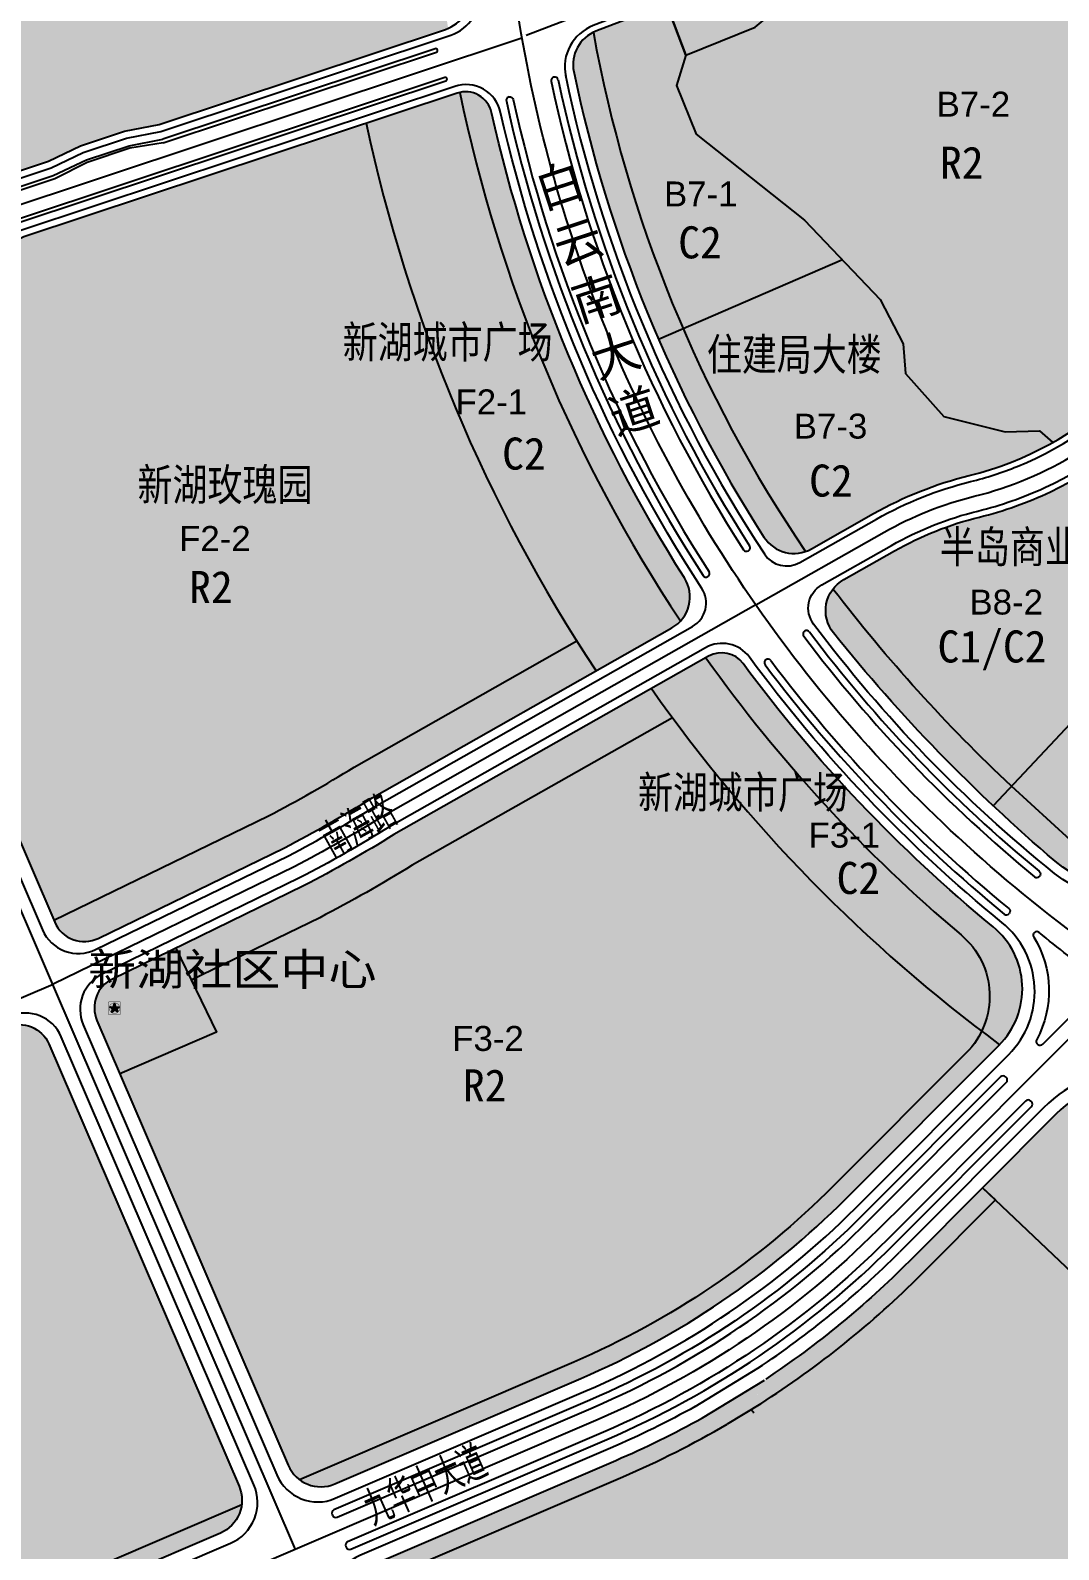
# Model space of a CAD drawing. Extents: x 2442 to 11417, y 1140 to 9206.
# Drawn here: x 7490 to 8068, y 4523 to 5376 of the extents above; entities that cross this region are included whole.
import ezdxf

# ---------------------------------------------------------------- set-up
doc = ezdxf.new("R2010")
doc.units = 0
doc.header["$LTSCALE"] = 1000
doc.header["$MEASUREMENT"] = 0
doc.linetypes.add('CENTER', pattern=[50.800000000000004, 31.75, -6.35, 6.35, -6.35])
doc.linetypes.add('CENTER2', pattern=[28.575000000000003, 19.05, -3.175, 3.175, -3.175])
for name, color, linetype in [('01-R2-R2二类居住', 2, 'Continuous'), ('02-C2-商业金融业', 10, 'Continuous'), ('02-C5-医疗卫生', 231, 'Continuous'), ('08-G11-公园', 3, 'Continuous'), ('08-G12-街头绿地', 80, 'Continuous'), ('14-z地块编号', 217, 'Continuous'), ('a-dlcenter', 1, 'CENTER'), ('road-name', 2, 'Continuous'), ('基层360', 220, 'Continuous'), ('用地名称', 7, 'Continuous'), ('用地性质代码', 7, 'Continuous'), ('用地线', 5, 'Continuous'), ('道路', 7, 'Continuous'), ('道路红线', 12, 'Continuous'), ('道路绿化', 84, 'Continuous')]:
    doc.layers.add(name, color=color, linetype=linetype)
doc.styles.add('HZ', font='', dxfattribs={"width": 0.8})
doc.styles.get("Standard").update_dxf_attribs({"font": 'gbenor.shx', "bigfont": 'gbcbig.shx'})
doc.styles.add('xtx', font='')
doc.styles.get('HZ').set_extended_font_data('SimSun')
doc.styles.get('xtx').set_extended_font_data('SimSun')

# ---------------------------------------------------------------- blocks, each defined once
blk = doc.blocks.new('A$C29EE2744')
at = {"layer": '基层360'}
blk.add_hatch(color=6, dxfattribs=at).paths.add_polyline_path([(0.1244244240289585, -1.012749159396046), (1.582428980508822, -1.940010483995431), (1.006172584609132, -0.3753947184089359), (2.432871077565479, 0.6558664285909597), (0.6247327341763333, 0.6602671978395644), (-0.03829507109988173, 2.460479332446701), (-0.6270691832695126, 0.6633139171969358), (-2.518216268036511, 0.6679167191829745), (-0.9519091588379784, -0.3282228323299226), (-1.579725708340292, -2.244560806699448)])
blk.add_hatch(color=6, dxfattribs=at).paths.add_polyline_path([(0.1244244240289585, -1.012749159396046), (1.582428980508822, -1.940010483995431), (1.006172584609132, -0.3753947184089359), (2.432871077565479, 0.6558664285909597), (0.6247327341763333, 0.6602671978395644), (-0.03829507109988173, 2.460479332446701), (-0.6270691832695126, 0.6633139171969358), (-2.518216268036511, 0.6679167191829745), (-0.9519091588379784, -0.3282228323299226), (-1.579725708340292, -2.244560806699448)])
at = {"layer": '基层360', "color": 6, "const_width": 0.2}
blk.add_lwpolyline([(2.964210948098454, 3.557278931453473), (-3.039993972161782, 3.557278931453473, 0.4142135623731019), (-3.316917049109933, 3.280355854272491), (-3.316917049109933, -3.246373871028775, 0.414213562373095), (-3.039993972161782, -3.523296948209756), (2.964210948098454, -3.523296948209756, 0.414213562373095), (3.241134025046605, -3.246373871028775), (3.241134025046605, 3.280355854272491, 0.414213562373095)], format="xyb", close=True, dxfattribs=at)
blk.add_lwpolyline([(2.500019432983364, -1.488749143354946, 2683.920581125971), (2.497773102025505, -1.492530464813465)], format="xyb", dxfattribs=at)
at = {"layer": '基层360', "color": 6}
blk.add_lwpolyline([(0.624732734059918, 0.6602671978395644), (2.43287107779831, 0.6558664285909597), (1.006172584492716, -0.3753947184089359), (1.582428980508822, -1.940010483995431), (0.1244244240289585, -1.012749159396046), (-1.579725708340292, -2.244560806699448), (-0.9519091588379784, -0.3282228323299226), (-2.518216268036511, 0.6679167191829745), (-0.6270691831530972, 0.6633139171969358), (-0.03829507098346641, 2.460479332446701)], close=True, dxfattribs=at)
blk.add_lwpolyline([(0.624732734059918, 0.6602671978395644), (2.43287107779831, 0.6558664285909597), (1.006172584492716, -0.3753947184089359), (1.582428980508822, -1.940010483995431), (0.1244244240289585, -1.012749159396046), (-1.579725708340292, -2.244560806699448), (-0.9519091588379784, -0.3282228323299226), (-2.518216268036511, 0.6679167191829745), (-0.6270691831530972, 0.6633139171969358), (-0.03829507098346641, 2.460479332446701)], close=True, dxfattribs=at)

msp = doc.modelspace()

# ---------------------------------------------------------------- hatches: boundary and pattern name
at = {"layer": '01-R2-R2二类居住', "linetype": 'Continuous'}
for points in [[(7967.45044665461, 5225.194176549542), (7980.274392858343, 5200.392733432543), (7981.533994174316, 5183.606385975241), (8003.157042825361, 5159.476012606213), (8037.620390351827, 5150.859882857186), (8056.934182890675, 5151.48937154734), (8064.312668429691, 5144.941894167737, 0.09029946843884344), (8116.188361816367, 5187.90397603817), (8182.123256946081, 5266.343640674682), (8156.234317601699, 5288.105392316551), (8147.526704184924, 5314.630992134401), (8147.526704184924, 5341.653067316652), (8061.839244439077, 5413.547495117974, 0.2723475840092465), (7953.820247085007, 5431.67785554859), (7947.742715638486, 5429.351992155051), (7951.978014780016, 5418.285063723414), (7920.057247318435, 5397.342240811845), (7897.251390675098, 5378.029451891181), (7858.228151574291, 5362.305299447065), (7852.916086613081, 5345.355890658408), (7864.032308217901, 5317.969644945732), (7924.846524145072, 5269.759413929682)], [(7486.362598279758, 5260.310985575363), (7467.926328989041, 5251.011879465745), (7443.375499852535, 5242.931950112618), (7422.818921334865, 5239.230006956868), (7375.408231060869, 5223.501239028909, 0.4395975709476177), (7364.540835556592, 5199.304481196261), (7503.313582092591, 4876.678806882697), (7623.797485563256, 4935.286478118865, 0.0183877624955053), (7671.892207994199, 4962.681288188642), (7796.972328963554, 5033.54887831837, -0.08831326712455173), (7678.768243280168, 5324.142659840122)], [(7652.58956618042, 4878.121795900873), (7580.505784310048, 4843.057671419322), (7594.711501876925, 4813.85398070854), (7540.387589220059, 4790.487339321713), (7634.899413299763, 4570.761620449617, 0.1313596010024491), (7641.293733160688, 4562.647919553469), (7795.233123241266, 4628.652726102579, 0.09553356085614442), (7941.003664365969, 4727.430256251488), (8015.700661597173, 4802.246724029805, 0.08354922160956452), (8024.352502216204, 4814.419981921447, -0.07100259558103067), (7850.675585639243, 4990.417407411272), (7704.506628649714, 4907.601355960845, -0.01827977338960092)], [(7608.802823651249, 4548.696753028215, 0.1319577586237356), (7607.315767164747, 4558.965585304554), (7500.519258066547, 4807.251341749627, 0.4138650955170075), (7476.891315891849, 4816.682635515976), (7135.978866321066, 4670.524553770681), (7252.796516188146, 4396.071894473322)], [(8086.232290725997, 4668.230707576849), (8032.175938236132, 4719.674204066531), (7990.649725055933, 4678.081573933267, -0.05438310893699825), (7900.254382730202, 4605.327252065233, 0.05801094437210886), (7901.734071940943, 4603.549924493217), (8016.121418219331, 4494.691579900981), (8105.12628820358, 4409.988829794755, 0.4999592970326489), (8120.904003856126, 4412.641880868922), (8129.466180363042, 4429.210542009347), (8159.834077562334, 4487.975548210049), (8186.347924927215, 4538.47728588409), (8225.958767456545, 4612.950780972029), (8235.98211868135, 4631.795974624547), (8160.937590766055, 4703.213166694697), (8128.64569189519, 4669.281136660918)], [(7901.734071940949, 4603.549924493213, -0.05801094437228339), (7900.254382730202, 4605.327252065233), (7881.466454704722, 4593.848268850602), (8001.453992489589, 4479.6604223805), (8099.307633366431, 4386.53661363113, -0.3333695147304097), (8101.297691657265, 4374.701721287544), (8120.904003856126, 4412.641880868922, -0.4999592970326489), (8105.12628820358, 4409.988829794755), (8016.121418219331, 4494.691579900981)], [(7881.466454704724, 4593.848268850602, -0.03071277886101206), (7822.818342348471, 4564.317232890764), (7684.844425459935, 4505.157964547156, 0.4142004630519242), (7679.594210038194, 4492.026845280015), (7730.811620908972, 4372.560535105131, 0.06859752687429495), (7839.994881246212, 4191.239190886294, 0.02362672645930596), (7841.31206492241, 4191.761096400023), (7961.061916145483, 4245.885074529156, 0.1508733940506448), (8096.765315741298, 4365.93112415584), (8101.297691657265, 4374.701721287544, 0.3333695147304225), (8099.30763336643, 4386.53661363113), (8001.45399248959, 4479.660422380499)]]:
    msp.add_hatch(color=256, dxfattribs=at).paths.add_polyline_path(points)
at = {"layer": '01-R2-R2二类居住'}
for points in [[(7897.251390675095, 5378.029451891178), (7920.057247318436, 5397.342240811844), (7951.978014780014, 5418.285063723414), (7947.742715638485, 5429.351992155051), (7917.181892522402, 5417.656404828584), (7847.282675625523, 5390.906065279024), (7858.228151574289, 5362.305299447064)], [(7682.088920186895, 4945.471475532938), (7807.845418885871, 5016.722286108442, -0.005596244661894676), (7796.972328963555, 5033.54887831837), (7671.892207994184, 4962.681288188634, -0.01838776249549975), (7623.797485563256, 4935.286478118865), (7503.347607789421, 4876.695358196158, 0.4472135954999397), (7528.182511175335, 4866.535261060191), (7632.7985288826, 4917.42422626804, 0.01835257784499823)], [(7704.506628649714, 4907.601355960845), (7850.675585639243, 4990.417407411272, -0.005749231783138558), (7838.894365825305, 5006.729473600237), (7694.319256481528, 4924.816460464875, -0.01831211813215092), (7643.595505704574, 4895.987444456023), (7571.757208618764, 4861.042732536112), (7580.505784310049, 4843.057671419322), (7652.58956618042, 4878.121795900873, 0.01827977338960092)], [(7571.757208618764, 4861.042732536112), (7536.168723343592, 4843.731222992375, 0.4006514275609342), (7527.507209068185, 4820.432278124606), (7540.387589220059, 4790.487339321713), (7594.711501876925, 4813.85398070854)]]:
    msp.add_hatch(color=31, dxfattribs=at).paths.add_polyline_path(points)
at = {"layer": '02-C2-商业金融业'}
for points in [[(7856.709016953788, 5208.728577951829), (7946.148485399839, 5247.476795239617), (7924.846524145069, 5269.759413929694), (7864.032308217903, 5317.969644945731), (7852.91608661308, 5345.355890658408), (7858.228151574289, 5362.305299447065), (7847.282675625522, 5390.906065279024), (7807.749848491867, 5375.776903664246, 0.01986769239005434), (7806.289735442922, 5375.150550722123, 0.05738966442468652)], [(7731.327827921353, 5341.486867714776, 0.02710278214224355), (7729.760063619184, 5341.059488169355), (7678.768243280168, 5324.142659840122, 0.0939559469435019), (7807.845418885871, 5016.722286108442), (7850.385154301325, 5040.824345734592, 0.0786502884110863), (7855.277094612256, 5044.719623686427, -0.0966112334698201)], [(7925.446192374849, 5083.740844690395, 0.04606646793884744), (7928.798950538906, 5085.251843319466), (7963.6130646294, 5104.976739241969, -0.06848726248606518), (8017.322895713888, 5126.349490557634, 0.03314578845711226), (8041.04779210823, 5133.902871785358, 0.03428361205856376), (8064.312668429691, 5144.941894167737), (8056.934182890676, 5151.48937154734), (8037.620390351833, 5150.859882857185), (8003.157042825364, 5159.476012606212), (7981.533994174317, 5183.606385975239), (7980.274392858343, 5200.392733432544), (7967.45044665461, 5225.194176549541), (7946.148485399838, 5247.476795239617), (7856.709016953787, 5208.728577951829, 0.0470254643626213)], [(8041.082562038921, 4951.938030647664), (8129.185011132881, 5045.644139379295), (8131.729110566012, 5062.535947636631), (8117.745836327659, 5092.373141753418), (8098.483343930567, 5103.271082138463), (8083.182921447089, 5128.196919318155, -0.02709309651699126), (8062.995360985537, 5117.263645668057, -0.05009855092543355), (8023.073430817627, 5103.048603320866, 0.06848726248608017), (7975.443957969109, 5084.095408757911), (7946.900568553443, 5067.923364740475, 0.1009875939763523), (7940.871064066629, 5062.669393668754, 0.0403425686649419)], [(8041.08256203892, 4951.938030647665), (8074.181245453978, 4921.702453490265, 0.4013197609668549), (8136.381731208374, 4923.137332712417), (8186.109346838359, 4972.959872588912), (8191.856233667814, 4978.7177295583), (8140.088310584472, 5030.387021959553), (8129.185011132884, 5045.644139379297)], [(7869.50091204573, 5024.070455972383), (7838.894365825306, 5006.729473600237, 0.07678317105154012), (8024.352502216208, 4814.41998192145, 0.343039533819352), (8012.849735116774, 4868.455201853676, -0.0632211450841348)], [(8024.929886352413, 4726.57001237535), (8032.17593823613, 4719.674204066531), (8086.232290725993, 4668.230707576849), (8128.645691895193, 4669.281136660919), (8160.937590766053, 4703.213166694695), (8081.018456665395, 4779.269347054562, 0.06654531219113971), (8066.287828433516, 4767.994102357401)]]:
    msp.add_hatch(color=256, dxfattribs=at).paths.add_polyline_path(points)
at = {"layer": '02-C5-医疗卫生'}
msp.add_hatch(color=256, dxfattribs=at).paths.add_polyline_path([(7723.242055698388, 5376.826512108652, 0.02010543766507137), (7724.746473157487, 5377.393699060174, -0.05039462425253198), (7714.814158754049, 5545.987382653402), (7715.438645403538, 5560.912071074662), (7643.699722037443, 5563.913808774392, -0.1010520396441175), (7580.78800377318, 5579.525467558397, 0.2158958833103427), (7466.942351704288, 5581.73368904483, -0.05175301909874693), (7435.014187741489, 5571.771143719118), (7443.479502156578, 5494.172111142639), (7243.567733703625, 5408.182799622065), (7267.613739230176, 5378.096626327592, -0.06248584485419765), (7334.574484121652, 5268.750020789845), (7338.066780482738, 5260.61181714015, 0.3895230410049748), (7352.872872325875, 5253.954415135158), (7500.254073787994, 5302.84897248797), (7518.243280314196, 5311.36896986493), (7543.005605807323, 5319.604392379275), (7562.374580882935, 5323.457806360995)])
at = {"layer": '08-G11-公园'}
msp.add_hatch(color=256, dxfattribs=at).paths.add_polyline_path([(7900.254382730202, 4605.327252065233, -0.3859030443396946), (7902.371189264223, 4618.594765575952), (7867.527377237752, 4597.412334636255, -0.3283378620740516), (7879.288613997217, 4595.920841927241), (7881.466454704722, 4593.848268850602)])
h = msp.add_hatch(color=256, dxfattribs=at)
edge = h.paths.add_edge_path()
edge.add_arc((7611.98845306478, 5056.024216635325), 535.0000000729152, 293.20826919211663, 300.24490767723864, ccw=False)
edge.add_line((7822.818342348131, 4564.317232891155), (7684.844425459596, 4505.157964547547))
edge.add_arc((7688.785171027523, 4495.967179794934), 9.999999999999524, 113.2082690324159, 203.2057065309867)
edge.add_line((7679.594210037854, 4492.026845280406), (7730.811620908633, 4372.560535105522))
edge.add_arc((8443.10959623476, 4677.939961960583), 775.000000000017, 203.2059882226627, 218.9027930718768)
edge.add_arc((7835.134149708989, 4205.429796544176), 15.00000000000402, 217.8538607178672, 288.90795491936836, ccw=False)
edge.add_arc((8443.10959623473, 4677.939961960476), 784.9999999999465, 203.2059882226564, 217.8538607178548, ccw=False)
edge.add_line((7721.620679291522, 4368.620155404167), (7670.403249048164, 4488.086510765846))
edge.add_arc((7688.785171027495, 4495.967179794921), 20.00000000000108, 113.2082690324255, 203.2057065310408, ccw=False)
edge.add_line((7680.903679891639, 4514.348749300147), (7818.877596780203, 4573.508017643768))
edge.add_arc((7611.988453106427, 5056.024216573897), 525.0000000000464, 293.2082691936228, 299.1265884884546)
edge.add_arc((7872.394785316023, 4588.676870218754), 9.999999999999167, 46.41872263654102, 119.12658848844839, ccw=False)
edge.add_line((7879.288613996878, 4595.920841927632), (7881.466454704383, 4593.848268850993))
at = {"layer": '08-G12-街头绿地'}
for points in [[(7806.289735442919, 5375.150550722123, 0.3455752145463933), (7795.317326138003, 5353.025170733035, 0.05098021926939501), (7842.945183750425, 5202.765617650938), (7856.709016953787, 5208.72857795183, -0.05738966442467869)], [(7855.277094612256, 5044.719623686427, 0.3387973386076857), (7857.41484549825, 5068.938506433254, -0.08631496521070922), (7749.118855724593, 5330.108753962425, 0.4116008209919427), (7731.327827921352, 5341.486867714776, 0.09661123346982022)], [(7856.709016953788, 5208.728577951829), (7842.945183750425, 5202.765617650936, 0.04062189767825164), (7902.115059691745, 5091.839734895711, 0.3455779404618521), (7925.446192374849, 5083.740844690395, -0.04702546436262101)], [(7940.871064066629, 5062.669393668754, 0.3449298694102627), (7941.156439417358, 5038.010664025239, 0.03509830635204057), (8030.807753725064, 4941.009704421136), (8041.082562038921, 4951.938030647664, -0.0403425686649419)], [(8012.849735116773, 4868.455201853678, -0.3430395338193784), (8024.352502216204, 4814.419981921447, 0.003600366133988566), (8034.43668329976, 4806.863695142843, 0.4395351491624931), (8030.762955299819, 4873.068343368786, -0.06197466030540028), (7890.424439179532, 5020.759199788164, 0.411600820991937), (7869.555351432833, 5023.993905258172, 0.06319307674702641)], [(8074.18124545397, 4921.702453490271), (8041.082562038921, 4951.938030647665), (8030.807753725065, 4941.009704421137, 0.01241948219695807), (8065.681242129507, 4909.816601533794, 0.3911059068922745), (8140.247304411769, 4912.854644939622), (8193.187153921126, 4965.895550477121), (8198.93404075058, 4971.653407446508), (8191.856233667814, 4978.7177295583), (8186.109346838359, 4972.959872588912), (8136.381731208374, 4923.137332712417, -0.4013197609669185)], [(7795.233123241266, 4628.652726102579, 0.09553356085367516), (7941.003664362753, 4727.430256248267), (8015.700661597174, 4802.246724029805, 0.08354922160942695), (8024.352502216195, 4814.419981921425, 0.0036003661339868), (8034.436683299761, 4806.863695142843, -0.002949515153577784), (8034.063797493579, 4806.485780343344), (7948.185636080993, 4720.47026538199, -0.09561352594172798), (7799.173868811616, 4619.461941351004), (7661.153384882194, 4560.282706349441, -0.2679491924315437), (7641.29373316066, 4562.647919553458)], [(7795.233123241266, 4628.652726102579, 0.09553356085367516), (7941.003664362753, 4727.430256248267), (8015.700661597174, 4802.246724029805, 0.08354922160942695), (8024.352502216195, 4814.419981921425, 0.0036003661339868), (8034.436683299761, 4806.863695142843, -0.002949515153577784), (8034.063797493579, 4806.485780343344), (7948.185636080993, 4720.47026538199, -0.09561352594172798), (7799.173868811616, 4619.461941351004), (7661.153384882194, 4560.282706349441, -0.2679491924315437), (7641.29373316066, 4562.647919553458)], [(7252.740087322936, 4396.047702633484), (7256.65459559874, 4386.845658529507), (7272.06034920468, 4393.450319980396), (7596.82388590495, 4532.680977977651, 0.2679491924311242), (7608.802823651249, 4548.696753028215)], [(7252.740087322936, 4396.047702633484), (7256.65459559874, 4386.845658529507), (7272.06034920468, 4393.450319980396), (7596.82388590495, 4532.680977977651, 0.2679491924311242), (7608.802823651249, 4548.696753028215)]]:
    msp.add_hatch(color=256, dxfattribs=at).paths.add_polyline_path(points)
h = msp.add_hatch(color=256, dxfattribs=at)
edge = h.paths.add_edge_path()
edge.add_line((7990.535758992165, 4677.967425592375), (8032.17593823613, 4719.674204066531))
edge.add_line((8032.17593823613, 4719.674204066531), (8024.929886352411, 4726.57001237535))
edge.add_line((8024.929886352411, 4726.57001237535), (7983.571944271308, 4685.145922393301))
edge.add_arc((7611.988453106788, 5056.024216573445), 524.9999999999873, 303.67395975890065, 315.0544200382799, ccw=False)
edge.add_arc((7908.627900621799, 4610.793896202095), 9.999999999999572, 123.6739597589038, 213.1384773810412)
edge.add_arc((7611.988453065132, 5056.024216634952), 535.0000000729211, 302.6029950185773, 315.0371454884302)

# ---------------------------------------------------------------- linework, layer by layer
for points in [[(7863.480982767406, 4603.743598455793), (7898.650787441072, 4625.175106009196)], [(7867.527377237752, 4597.412334636255), (7902.371189264224, 4618.594765575953)], [(7900.254382730202, 4605.327252065233), (7881.466454704723, 4593.848268850602)]]:
    msp.add_lwpolyline(points)
at = {"layer": 'a-dlcenter', "color": 5, "linetype": 'CENTER2', "flags": 128}
for points in [[(9187.2613529256, 4284.380285260916), (8744.172058941054, 4380.42365745469, -0.1374923759303288), (8409.971430195523, 4557.326268705468), (8107.761632776447, 4844.928049624389), (8066.916448434341, 4876.285102806612, -0.2434994972775193), (7754.695698531591, 5542.319801711998), (7760.476942365107, 5680.486507074251), (7771.761942365107, 5938.138000000003), (7798.216666422302, 6582.036076854334), (7812.831443208008, 6931.185443250371), (7825.282366876455, 7228.623865337679, 0.07056138934513205), (7803.076901042822, 7452.201657299328), (7729.887132158471, 7752.033828823052), (7694.203392843588, 7798.252838069543, 0.01292804160113708), (7628.914862905108, 7878.442774080836), (7520.358, 8004.951)], [(8845.444933393388, 5651.640400201927), (8806.49530085266, 5585.616168107528, -0.03756071365021413), (8789.353256379743, 5560.988447457677), (8662.505842149063, 5405.135407251634, -0.02033206952209101), (8607.40320404547, 5345.237212673085), (8107.904981460522, 4844.78550595648), (7982.52166422381, 4719.201650616767), (7965.874877135902, 4702.811307646408, -0.09562255715035285), (7809.003508075501, 4596.480332384726), (7638.890942362764, 4523.519999998997), (7274.539926004255, 4367.342825299895), (7219.737704539844, 4343.820011839949), (7196.765191293905, 4334.008365603758)]]:
    msp.add_lwpolyline(points, format="xyb", dxfattribs=at)
at = {"layer": 'a-dlcenter', "linetype": 'CENTER2', "flags": 128}
for points in [[(7897.530893030383, 5053.743838892929), (7969.52851129925, 5094.536073999936, -0.06848726248607663), (8020.198163265754, 5114.699046939249, 0.1587734256694416), (8125.374191034348, 5180.182542131309), (8325.118022835792, 5417.808447941786, -0.1582220406234734), (8429.876398021765, 5483.188391916886, 0.1363966696122466), (8513.772024909187, 5530.694052085171), (8527.446645744205, 5544.394776184192)], [(7768.624027765729, 5373.652238011468), (7949.531216885702, 5442.885184398476, -0.2723475840092645), (8069.552325056897, 5422.740339475571), (8185.573097408262, 5325.395324627313, 0.05546311831506005), (8222.39611511385, 5300.885132666779, -0.07714717373854085), (8271.954231424897, 5264.717009734981), (8399.596994332462, 5137.317437823312)], [(7897.532942365107, 5053.745000000002), (7688.204852120497, 4935.144400743078, -0.01833211591437728), (7638.197588320049, 4906.706113129686), (7502.838296021248, 4840.862521800989), (7502.460361793513, 4840.700492226495)]]:
    msp.add_lwpolyline(points, format="xyb", dxfattribs=at)
for points in [[(6888.93491645076, 5052.022947574207), (7317.873863023926, 5223.3785882359), (7335.361460092905, 5229.180198681259), (7766.198942365108, 5372.113000000002)], [(7335.361460092905, 5229.180198681258), (7335.361460092905, 5229.180198681258), (7502.46055538544, 4840.700042154505), (7638.89094040764, 4523.519999160944)], [(7123.40121524251, 4678.195101441134), (7502.838000000002, 4840.862999999999)]]:
    msp.add_lwpolyline(points, dxfattribs=at)
at = {"layer": '用地线', "flags": 128}
for points in [[(7858.228151574289, 5362.305299447064), (7897.251390675096, 5378.029451891179), (7920.057247318437, 5397.342240811847), (7951.978014780014, 5418.285063723414), (7947.742715638486, 5429.35199215505)], [(7847.282675625523, 5390.906065279024), (7858.228151574289, 5362.305299447064), (7852.916086613081, 5345.355890658408), (7864.032308217902, 5317.969644945731), (7924.846524145068, 5269.759413929691), (7967.450446654609, 5225.194176549541), (7980.274392858344, 5200.392733432542), (7981.533994174317, 5183.606385975239), (8003.157042825363, 5159.476012606211), (8037.62039035183, 5150.859882857186), (8056.934182890676, 5151.48937154734), (8064.312668429691, 5144.941894167737)], [(7858.228151574289, 5362.305299447064), (7847.282675625523, 5390.906065279024)], [(7946.148485399838, 5247.476795239616), (7842.945183750426, 5202.765617650936)], [(8129.185011132884, 5045.644139379297), (8030.807753725064, 4941.009704421136)], [(7571.757208618763, 4861.042732536112), (7594.711501876925, 4813.85398070854), (7540.387589220059, 4790.487339321713)], [(8160.937590766053, 4703.213166694695), (8128.645691895193, 4669.281136660919), (8086.232290725995, 4668.230707576849), (8024.929886352411, 4726.57001237535)], [(7252.740087322936, 4396.047702633485), (7608.802823651249, 4548.696753028215)], [(7252.740087322936, 4396.047702633485), (7608.802823651249, 4548.696753028215)]]:
    msp.add_lwpolyline(points, dxfattribs=at)
for points in [[(7678.768243280168, 5324.142659840122, 0.09395594694350155), (7807.84541888587, 5016.722286108443)], [(8364.458170734133, 5151.649143689076), (8186.109346838359, 4972.959872588912), (8136.381731208374, 4923.137332712417, -0.4013197609668549), (8074.181245453978, 4921.702453490265), (8041.082562038921, 4951.938030647664)], [(8041.082562038921, 4951.938030647664, -0.0403425686649419), (7940.871064066629, 5062.669393668754)], [(7503.31358209259, 4876.678806882696), (7623.797485563256, 4935.286478118865, 0.01838776249549976), (7671.892207994184, 4962.681288188634), (7796.972328963554, 5033.54887831837)], [(7869.500912045727, 5024.070455972384, 0.06322114508413476), (8012.849735116773, 4868.455201853678, -0.4391758361825799), (8015.700661597173, 4802.246724029805), (7941.107800649957, 4727.534559091285, -0.0956135259417282), (7795.233123241266, 4628.652726102579), (7641.29373316066, 4562.647919553458)], [(7838.894365825305, 5006.729473600237, 0.08040576516060197), (8034.43668329976, 4806.863695142843, 0.07449991804418571)], [(7850.675585639243, 4990.417407411272), (7704.506628649714, 4907.601355960845, -0.01827977338960092), (7652.58956618042, 4878.121795900873), (7580.505784310048, 4843.057671419322)], [(7900.254382730202, 4605.327252065233, 0.05430751188845458), (7990.535758992165, 4677.967425592375), (8032.17593823613, 4719.674204066531), (8024.929886352411, 4726.57001237535), (7983.571944271308, 4685.145922393301, -0.04969747997496265), (7903.083238051425, 4619.115958265111)], [(7839.994881245892, 4191.23919088669, -0.06859752687412977), (7730.811620908972, 4372.560535105131), (7679.594210038194, 4492.026845280015, -0.4142004630519242), (7684.844425459935, 4505.157964547156), (7822.818342348471, 4564.317232890764, 0.03071277886101167), (7881.466454704723, 4593.848268850602)]]:
    msp.add_lwpolyline(points, format="xyb", dxfattribs=at)
at = {"layer": '用地线'}
for radius, start, end in [(760, 190.2855694036142, 214.1934089503991), (840, 191.6320029534326, 213.7051618083668)]:
    msp.add_arc((8554.076565924142, 5510.851899863726), radius, start, end, dxfattribs=at)
at = {"layer": '道路'}
msp.add_line((8059.171096497994, 4771.481075126501), (7978.264006606101, 4690.444582418642), dxfattribs=at)
msp.add_line((8059.171096497994, 4771.481075126501), (7978.264006606101, 4690.444582418642), dxfattribs=at)
at = {"layer": '道路', "flags": 128}
for points in [[(7726.256180960378, 5373.612086488944, 0.3615762836577138), (7741.797385415036, 5398.590896343117, -0.04198212766946392), (7734.457813613709, 5535.853917004093), (7734.457813613709, 5549.984492510071, 0.4020176840672634), (7720.084902777003, 5564.971378750423), (7643.877397300376, 5568.160093209159, -0.1010520396441174), (7582.6161407807, 5583.362186870744, 0.2158958833103418), (7465.264372615484, 5585.638415178318, -0.2283461134073748), (7328.445910427792, 5591.542186393728), (7319.436628087343, 5596.372165612288, 0.2219361548325449), (7157.028380315704, 5605.366590298324, -0.03556780250428482), (7128.91923113438, 5596.351237047921, 0.4803321935828759), (7122.326820571803, 5582.200019065125, -0.01129929939707682), (7132.024193875053, 5561.441330163165, 0.06505442548173014), (7198.179393976596, 5452.158636731738), (7261.364465774867, 5373.101971056128, -0.06709188453897305), (7331.039574368751, 5256.943488113902, 0.3892490318412467), (7349.541553217361, 5248.634852017413), (7501.745448748154, 5299.129365737779), (7519.735999999975, 5307.649999999907), (7544.031000000017, 5315.729999999981), (7563.398515511757, 5319.583123604756)], [(8265.949557629869, 5258.700873714633), (8370.593014648879, 5154.256788332108, -0.414213562373107), (8370.613242105344, 5133.043594540271), (8145.362940265489, 4907.363316018346, -0.3831496115454453), (8065.297725422615, 4902.990694424537, -0.06263172404863407), (7930.011773555015, 5042.938302150132, -0.4521848400906033), (7934.618711224791, 5064.987472120234), (7973.718619357066, 5087.140602786835, -0.06848726248608969), (8022.234811115002, 5106.44664937623, 0.04790387042367431), (8059.843899890453, 5119.652879484992, 0.1100326620456763), (8131.880820063758, 5174.713193113949), (8216.056898732035, 5274.853541683045, -0.3934383899520991), (8243.10991729141, 5278.173828272713, -0.03924321773654079)], [(7661.35435299721, 4552.208527935029), (7802.129428006953, 4612.568852794861, 0.09561321397849563), (7953.493591173765, 4715.17162281209), (8039.546625202914, 4801.362290081308, 0.4439229631460048), (8035.767271626009, 4875.434339952, -0.06296445275576715), (7893.932491406115, 5024.426365091201, 0.3796165577330402), (7869.270346273341, 5029.686582829274), (7691.771771404487, 4929.119872828259, -0.01832039526406386), (7641.34651058089, 4900.453623103381), (7530.422538657775, 4846.496243806994, 0.4006514275609122), (7519.836243432278, 4818.019755635278), (7628.536888518248, 4565.307170559853, 0.4138762863996393)]]:
    msp.add_lwpolyline(points, format="xyb", close=True, dxfattribs=at)
for points in [[(7790.610502935768, 5351.103439260715, 0.09411629215383265), (7902.331048855014, 5082.333777749509, 0.3949707338495659), (7922.258924828282, 5077.523679314558), (7965.338403241507, 5101.931545213081, -0.06848726248613543), (8018.161515416474, 5122.951444502261, 0.0359261741900834), (8044.303540023213, 5131.434574451766, 0.1221504902117545), (8118.867562004961, 5185.651891148687), (8197.489691111641, 5279.184965372953, 0.4388613936443121), (8193.72872544551, 5308.382719947383, -0.02062913702295715), (8180.109665303986, 5318.883726540671), (8064.088892952602, 5416.228741388945, 0.2723475840092502), (7952.569279943554, 5434.946659796477), (7915.930925380941, 5420.925209076468), (7806.273636111046, 5378.959506851485, 0.3685406317287235), (7790.743278007806, 5350.470595132761)], [(7684.637413062467, 4941.16863416559), (7862.052581030027, 5041.688087687724, 0.4326077671842251), (7867.222673169882, 5062.932565598818, -0.08918584595016794), (7754.21287545307, 5330.247147251852, 0.4432948849666942), (7728.406408454429, 5344.82478425013), (7484.823864779275, 5264.014880858675), (7466.391877928326, 5254.71793477727), (7442.391000000003, 5246.819000000134), (7421.829703470875, 5243.116207198601), (7370.338141242866, 5226.033586636639, 0.4395975709475944), (7357.05576895986, 5196.459771507848), (7496.893716687813, 4871.357665319705, 0.4279070139009866), (7526.726878380509, 4860.267019159186), (7635.048277462675, 4912.95841412877, 0.01834399448616899), (7684.637413062203, 4941.168634165426)], [(7272.314275250374, 4385.399003600916), (7602.539163111742, 4526.971019016115, 0.4145651346633631), (7615.654014686485, 4559.826778174743), (7507.474997847373, 4811.326656346657, 0.4138650955170093), (7478.596401856075, 4822.853793172195)], [(7863.480982767406, 4603.743598455793, -0.025610281829341), (7815.922037499239, 4580.401106162662), (7675.190389391758, 4520.059401559226, 0.4142019030813502), (7662.064899271893, 4487.231490419953), (7714.267926063495, 4365.467851490325, 0.06394395395244747), (7816.864105641581, 4191.457089177026)]]:
    msp.add_lwpolyline(points, format="xyb", dxfattribs=at)
at = {"layer": '道路'}
for centre, radius, start, end in [((8112.246464756472, 4718.490460068484), 75.0000000000001, 46.41872263651865, 135.0457828184182), ((8112.246464756472, 4718.490460068484), 75.0000000000001, 46.41872263651865, 135.0457828184182), ((7611.988453106706, 5056.024216573563), 517.5000000001289, 303.6375207548627, 315.054482403041), ((7611.988453106706, 5056.024216573563), 517.5000000001289, 303.6375207548627, 315.054482403041), ((7907.513777487629, 4611.854167324756), 15.99999999999918, 217.8287233843792, 226.4187226365186)]:
    msp.add_arc(centre, radius, start, end, dxfattribs=at)
at = {"layer": '道路红线', "flags": 128}
for points in [[(7338.066780482738, 5260.61181714015, 0.3895230410049748), (7352.872872325875, 5253.954415135158), (7500.254073787998, 5302.848972487972), (7518.243280314193, 5311.36896986493), (7543.005605807323, 5319.604392379276), (7562.374580882939, 5323.457806360997), (7723.242055698388, 5376.826512108652, 0.3613598877363997), (7736.758236873009, 5398.532048559243, -0.0455112916734824), (7729.924785725188, 5548.253012078431, 0.4152484673461029), (7718.438794798385, 5560.786537248382), (7643.699722037443, 5563.913808774392, -0.1010520396441174), (7580.78800377318, 5579.525467558397, 0.2158958833103427), (7466.942351704288, 5581.73368904483, -0.2283461134073746), (7326.437813673188, 5587.796515903128), (7317.428531332739, 5592.626495121688, 0.2219361548325456), (7158.610582926663, 5601.422083371232, -0.02803848599004968), (7136.099412705459, 5593.826833930123, 0.469039244740768), (7131.034537803096, 5582.615088198766, -0.009604531324292887), (7139.346979705238, 5564.662635439797, 0.06505442548173025), (7204.428667431906, 5457.1532920032), (7267.613739230176, 5378.096626327592, -0.06248584485419762), (7334.574484121652, 5268.750020789845), (7338.066780482738, 5260.61181714015)], [(7795.290550080226, 5353.153510018694, 0.09183428360885987), (7902.115059691745, 5091.839734895711, 0.3979800741252482), (7928.798950538903, 5085.251843319465), (7963.6130646294, 5104.976739241969, -0.06848726248606518), (8017.322895713888, 5126.349490557634, 0.03314578845711226), (8041.047792108232, 5133.90287178536, 0.1249699614975841), (8116.188361816367, 5187.903976038172), (8192.382375930218, 5278.548435283041, 0.4339835592551434), (8188.887469228266, 5307.554725023741, -0.01653029844299748), (8177.860016790454, 5316.202480269706), (8061.839244439077, 5413.547495117974, 0.2723475840092512), (7953.820247085006, 5431.677855548589), (7917.181892522402, 5417.656404828584), (7807.749848491867, 5375.776903664246, 0.3679693063320122), (7795.317326171717, 5353.025170570953)], [(9183.64700903265, 4268.789820535261), (8740.785723487661, 4364.783769960937, -0.1374941997397615), (8398.948286261317, 4545.729812976284), (8285.871349945988, 4653.341087293991), (8164.081639574079, 4769.243996932066, 0.4072124499294347), (8066.287828433515, 4767.9941023574), (7983.571944271308, 4685.145922393301, -0.04969747997496265), (7903.083238051425, 4619.115958265111)], [(7841.312064922407, 4191.761096400022, -0.3466130421615309), (7823.290472179605, 4196.225053061645, -0.06400057040150307), (7721.620679291861, 4368.620155403776), (7670.403249048503, 4488.086510765455, -0.4142004630521988), (7680.903679891978, 4514.348749299756), (7818.877596780542, 4573.508017643377, 0.02582928118845701), (7867.52737723768, 4597.412334636215)]]:
    msp.add_lwpolyline(points, format="xyb", dxfattribs=at)
for points in [[(7467.926328989045, 5251.011879465747), (7443.375499852538, 5242.931950112618), (7422.818921334871, 5239.230006956869), (7375.408231060869, 5223.501239028909, 0.4395975709475863), (7364.540835556591, 5199.304481196263), (7503.773560699494, 4875.609426100616, 0.427907013900972), (7528.182511175335, 4866.535261060191), (7632.7985288826, 4917.42422626804, 0.01835257784499823), (7682.088920186895, 4945.471475532938), (7850.385154301325, 5040.824345734592, 0.4288756660544376), (7857.41484549825, 5068.938506433254, -0.08631496521070922), (7749.118855724593, 5330.108753962425, 0.4436527839127564), (7729.760063619182, 5341.059488169354), (7486.36259827976, 5260.310985575365)], [(7946.900568553443, 5067.923364740475), (7975.443957969109, 5084.095408757911, -0.06848726248607903), (8023.073430817626, 5103.048603320866, 0.05009855092543457), (8062.995360985537, 5117.263645668057, 0.1078172618975215), (8134.560020252336, 5172.461108224446), (8216.61907645211, 5270.082934057888, -0.3990450662889445), (8243.983673080456, 5273.172569149645, -0.03439080213974165), (8263.477044890755, 5256.223641235653), (8359.273243056292, 5160.609958492881, -0.4142135623731326), (8359.300212998247, 5132.325700103763), (8193.187153921126, 4965.895550477121), (8140.247304411769, 4912.854644939622, -0.3911059068922683), (8065.681242129508, 4909.816601533793, -0.04753850900385751), (7941.156443449892, 5038.010658996268, -0.4620110844395701)], [(7120.35420001977, 4663.825850753578), (7476.891315891849, 4816.682635515976, -0.4138650955170073), (7500.519258066547, 4807.251341749627), (7607.315767164747, 4558.965585304554, -0.4145651346633998), (7596.82388590495, 4532.680977977651), (7272.06034920468, 4393.450319980396), (7228.84752908112, 4374.92438125941, -0.4141728116366742), (7202.586074610263, 4385.423176528309), (7140.731170419763, 4529.647894187608), (6927.660668923475, 5026.026379267816, -0.4216729790063155), (6938.619447478608, 5052.488116839901), (6941.243289075564, 5053.536308106826, -0.4060124024088027), (6954.131674326663, 5048.218980892942)], [(7661.153384882193, 4560.282706349441), (7799.173868811615, 4619.461941351004, 0.09561352594172798), (7948.185636080992, 4720.47026538199), (8034.063797493578, 4806.485780343344, 0.4430590529765294), (8030.762955299819, 4873.068343368786, -0.06197466030540028), (7890.424439179532, 5020.759199788164, 0.3793145147982934), (7870.963728537762, 5024.899254975687), (7694.319256481528, 4924.816460464875, -0.01831211813215092), (7643.595505704574, 4895.987444456023), (7536.168723343592, 4843.731222992375, 0.4006514275609342), (7527.507209068185, 4820.432278124606), (7634.899413299763, 4570.761620449617, 0.4138762863878374)]]:
    msp.add_lwpolyline(points, format="xyb", close=True, dxfattribs=at)
at = {"layer": '道路绿化', "color": 84, "ltscale": 100, "flags": 128}
for points in [[(7718.791573797337, 5365.340889296455, 0.4142135623730951), (7717.527562424149, 5365.975141019709), (7564.543651305967, 5315.221852662584)], [(7564.699348940442, 5313.166316778473), (7718.157322074083, 5364.076877923267, 0.4142135623732214), (7718.791573797336, 5365.340889296455)], [(7724.110143054813, 5349.194244638134, 0.4142135623732214), (7722.846131681625, 5349.828496361387), (7482.230828874518, 5270.002992115566)], [(7483.143793525392, 5268.198683899556), (7723.47589133156, 5347.930233264946, 0.4142135623729684), (7724.110143054813, 5349.194244638134)], [(7784.191986339165, 5350.053939313027, 0.4149585610281405), (7782.644173998891, 5347.682311127083)], [(7782.644173998895, 5347.682311127063, 0.09086961710725502), (7890.631855487109, 5084.737635618652)], [(7786.55759133269, 5348.510057931075, 0.4134689559716763), (7784.191986339167, 5350.053939313028)], [(7786.557591332695, 5348.510057931054, 0.09086961710725502), (7893.997459598393, 5086.899280586288)], [(7758.957333884897, 5338.911047122674, 0.4149338282288774), (7757.426282527464, 5336.528705870523, 0.08908928751784465), (7867.877781699708, 5070.202970977126)], [(7758.957333884897, 5338.911047122675, -0.4134936631656442), (7761.333825303169, 5337.383755258596, 0.08908928751784524), (7871.243563596578, 5072.364339113908)], [(7367.549883083954, 5248.814447518864, -0.4142135623730951), (7368.184134807208, 5250.078458892052), (7502.832924011748, 5294.748965584463), (7521.646999999997, 5303.671000000089), (7545.516999999993, 5311.523000000045), (7564.54365130598, 5315.221852662587)], [(7564.69934894044, 5313.166316778474), (7546.025000000023, 5310.095999999903), (7522.053000000014, 5302.174000000115), (7503.823370202201, 5292.970362312793), (7368.813894457144, 5248.180195795611, -0.4142135623729684), (7367.549883083955, 5248.814447518865)], [(7890.631855486969, 5084.737635618869, 0.4149585610281609), (7893.399755748833, 5084.138409923954)], [(7893.399755748834, 5084.138409923956, 0.4134689559717324), (7893.997459598254, 5086.899280586504)], [(7867.877781699843, 5070.202970976916, 0.4149338282290145), (7870.645490859285, 5069.603426058216)], [(7870.645490859287, 5069.603426058216, 0.4134936631651248), (7871.243563596712, 5072.364339113699)], [(7924.88400445658, 5038.946220099342, 0.4149585610284965), (7924.487093235708, 5036.142150774981)], [(7924.487093235681, 5036.142150775017, 0.05955968550813226), (8054.125805037744, 4901.1130322416, 0.414958561028162), (8056.943709889243, 4901.395442476829)], [(7927.680952323538, 5038.550316908595, 0.4134689559718743), (7924.884004456579, 5038.94622009934)], [(7927.68095232351, 5038.550316908631, 0.05955968550813195), (8056.662016887515, 4904.206190733025, -0.4134689559714758), (8056.943709889244, 4901.395442476831)], [(7903.127607106976, 5022.954673990441, 0.414933828228717), (7902.729694990589, 5020.150866927102)], [(7902.729694990439, 5020.150866927302, 0.05968250196553349), (8037.059600583368, 4880.190574309498, 0.4149338282288253), (8039.877374900148, 4880.473091566469)], [(7905.924529428032, 5022.557738946411, 0.4134936631655396), (7903.127607106976, 5022.954673990441)], [(7905.924529427883, 5022.55773894661, 0.0596825019655324), (8039.595551363701, 4883.283946844407, -0.4134936631657902), (8039.877374900147, 4880.47309156647)]]:
    msp.add_lwpolyline(points, format="xyb", dxfattribs=at)
for points in [[(7718.791573797336, 5365.340889296455), (7718.791573797337, 5365.340889296455)], [(7724.110143054813, 5349.194244638134), (7724.110143054813, 5349.194244638134)], [(7784.191986339167, 5350.053939313027), (7784.191986339166, 5350.053939313027)], [(7721.683410195798, 5347.335567386075), (7721.683410195798, 5347.335567386075)], [(7758.957333884896, 5338.911047122674), (7758.957333884897, 5338.911047122674)], [(7893.399755748834, 5084.138409923956), (7893.399755748833, 5084.138409923955)], [(7870.645490859286, 5069.603426058215), (7870.645490859287, 5069.603426058215)], [(7924.884004456579, 5038.946220099341), (7924.88400445658, 5038.946220099341)], [(7903.127607106976, 5022.954673990441), (7903.127607106976, 5022.954673990442)], [(8056.943709889243, 4901.39544247683), (8056.943709889244, 4901.395442476831)], [(8039.877374900148, 4880.47309156647), (8039.877374900148, 4880.47309156647)]]:
    msp.add_lwpolyline(points, dxfattribs=at)
for points in [[(8056.577650550987, 4869.880898920578, 0.8457651203233433), (8053.608262201371, 4867.284357497191, -0.2676818587798259), (8055.258301681982, 4809.757795708027, 0.8645043552919434), (8058.751711257943, 4807.159448683367), (8089.348741038648, 4837.8054153597, 0.4561322145691369), (8088.864677112218, 4844.584508590813, -0.01048078139415961)], [(7960.70847480414, 4707.968660384646), (8038.166646711227, 4785.550718907578, 0.414213562372718), (8038.164386625884, 4788.379145129349), (8037.810550837494, 4788.732415896404, 0.4142135623736598), (8034.982124615718, 4788.73015581106), (7957.523704764152, 4711.147848947084, -0.09561298170920057), (7804.371722886146, 4607.333302154632), (7660.60264008629, 4545.689232411145, 0.4102404708101254), (7659.542095949297, 4543.087967838619), (7659.732890458296, 4542.625751880047, 0.4181978473866503), (7662.369732832804, 4541.55070255596), (7806.145058403354, 4603.197449020949, 0.09561280119141534)], [(7960.70847480414, 4707.968660384646), (8038.166646711227, 4785.550718907578, 0.414213562372718), (8038.164386625884, 4788.379145129349), (8037.810550837494, 4788.732415896404, 0.4142135623736598), (8034.982124615718, 4788.73015581106), (7957.523704764152, 4711.147848947084, -0.09561298170920057), (7804.371722886146, 4607.333302154632), (7660.60264008629, 4545.689232411145, 0.4102404708101254), (7659.542095949297, 4543.087967838619), (7659.732890458296, 4542.625751880047, 0.4181978473866503), (7662.369732832804, 4541.55070255596), (7806.145058403354, 4603.197449020949, 0.09561280119141534)], [(7971.324366861478, 4697.371357087641, -0.09561221689700447), (7812.056176794029, 4589.41127190866), (7668.303698605525, 4527.774321747541, 0.4142440019626938), (7667.2537726952, 4525.147824652176), (7667.450857733029, 4524.688305892427, 0.4141831234391893), (7670.07708188087, 4523.638489091178), (7813.829512311238, 4585.275418774974, 0.09561204663607654), (7974.509132117537, 4694.192163733622), (8052.253342512706, 4772.060718234654, 0.4142135623736606), (8052.251082427357, 4774.88914445643), (8051.897246638966, 4775.242415223483, 0.4142135623725304), (8049.068820417196, 4775.240155138134)], [(7971.324366861478, 4697.371357087641, -0.09561221689700447), (7812.056176794029, 4589.41127190866), (7668.303698605525, 4527.774321747541, 0.4142440019626938), (7667.2537726952, 4525.147824652176), (7667.450857733029, 4524.688305892427, 0.4141831234391893), (7670.07708188087, 4523.638489091178), (7813.829512311238, 4585.275418774974, 0.09561204663607654), (7974.509132117537, 4694.192163733622), (8052.253342512706, 4772.060718234654, 0.4142135623736606), (8052.251082427357, 4774.88914445643), (8051.897246638966, 4775.242415223483, 0.4142135623725304), (8049.068820417196, 4775.240155138134)]]:
    msp.add_lwpolyline(points, format="xyb", close=True, dxfattribs=at)

# ---------------------------------------------------------------- block references
at = {"layer": '基层360'}
msp.add_blockref('A$C29EE2744', (7537.38704650027, 4827.35096735986), dxfattribs=at)

# ---------------------------------------------------------------- texts
at = {"layer": '14-z地块编号', "linetype": 'Continuous', "char_height": 14, "width": 55.68540158630408, "attachment_point": 1, "style": 'xtx'}
for s, insert in [('\\pt28;{\\fArial|b0|i0|c0|p32;B7-\\fArial|b0|i0|c238|p32;2}', (7999.06562284033, 5341.855403945619)), ('\\pt28;{\\fArial|b0|i0|c0|p32;B7-1}', (7845.955312889384, 5291.445173746743)), ('\\pt28;{\\fArial|b0|i0|c0|p32;F2-1}', (7728.865041162548, 5174.720383458167)), ('\\pt28;{\\fArial|b0|i0|c0|p32;B7-\\fArial|b0|i0|c238|p32;3}', (7918.837308865528, 5161.117673913011)), ('\\pt28;{\\fArial|b0|i0|c0|p32;F2-2}', (7573.643553437551, 5098.029276080306)), ('\\pt28;{\\fArial|b0|i0|c0|p32;B8-\\fArial|b0|i0|c238|p32;2}', (8017.497293060793, 5062.343879963284)), ('\\pt28;{\\fArial|b0|i0|c0|p32;F3-1}', (7927.139587566264, 4931.487822790983)), ('\\pt28;{\\fArial|b0|i0|c0|p32;F3-2}', (7727.004330624908, 4817.359777131574))]:
    msp.add_mtext(s, dxfattribs=dict(at, insert=insert))
at = {"layer": 'road-name', "color": 7, "char_height": 20, "attachment_point": 1}
for s, insert, width, rotation in [('{\\fSimSun|b0|i0|c134|p54;白\\P云\\P南\\P大\\P道}', (7771.294309335469, 5294.528356622513), 193.3333333333333, 18.150630513228897), ('南海路', (7650.619584239044, 4927.719836295239), 193.3333333333334, 29.10236565172381), ('\\pt160;九华中大道', (7674.888171489964, 4553.997952802206), 193.3333333333334, 24.027372940374278), ('\\pt160;九华中大道', (7674.888171489964, 4553.997952802206), 193.3333333333334, 24.027372940374278)]:
    msp.add_mtext(s, dxfattribs=dict(at, insert=insert, width=width, rotation=rotation))
at = {"layer": '用地名称', "char_height": 18, "attachment_point": 1, "style": 'HZ'}
for s, insert, width in [('新湖城市广场', (7665.500617511753, 5210.294418577024), 134.1730164349841), ('住建局大楼', (7870.029622126658, 5203.390880246667, -35.50149917602539), 170.801607605495), ('\\pt59.999;新湖玫瑰园', (7550.282741167645, 5130.267441220989), 110.1364613813006), ('半岛商业中心I', (8000.94046813098, 5095.319996990557, -35.50149917602539), 170.801607605495), ('新湖城市广场', (7831.360085651345, 4957.534079811182), 134.1730164349841), ('{\\fSimSun|b0|i0|c134|p54;\\W1.1;新湖社区中心}', (7522.48752130498, 4858.143641918942, -35.50149917602539), 183.5475308870067)]:
    msp.add_mtext(s, dxfattribs=dict(at, insert=insert, width=width))
at = {"layer": '用地性质代码', "char_height": 18, "width": 193.3333333333334, "attachment_point": 1}
for s, insert in [('{\\fSimSun|b0|i0|c134|p54;R2}', (8000.95675368981, 5311.049632162256)), ('{\\fSimSun|b0|i0|c134|p54;C2}', (7853.954724806393, 5266.279391676948)), ('{\\fSimSun|b0|i0|c134|p54;C2}', (7755.071175159431, 5147.696358568666)), ('{\\fSimSun|b0|i0|c134|p54;C2}', (7927.468281851022, 5132.545565736285)), ('{\\fSimSun|b0|i0|c134|p54;R2}', (7579.271319202904, 5072.802618663183)), ('{\\fSimSun|b0|i0|c134|p54;C1/C2}', (7999.588207267006, 5039.412476280806)), ('{\\fSimSun|b0|i0|c134|p54;C2}', (7942.903949938725, 4909.457727168703)), ('{\\fSimSun|b0|i0|c134|p54;R2}', (7733.025015164643, 4793.047887176868))]:
    msp.add_mtext(s, dxfattribs=dict(at, insert=insert))

doc.saveas('drawing.dxf')
